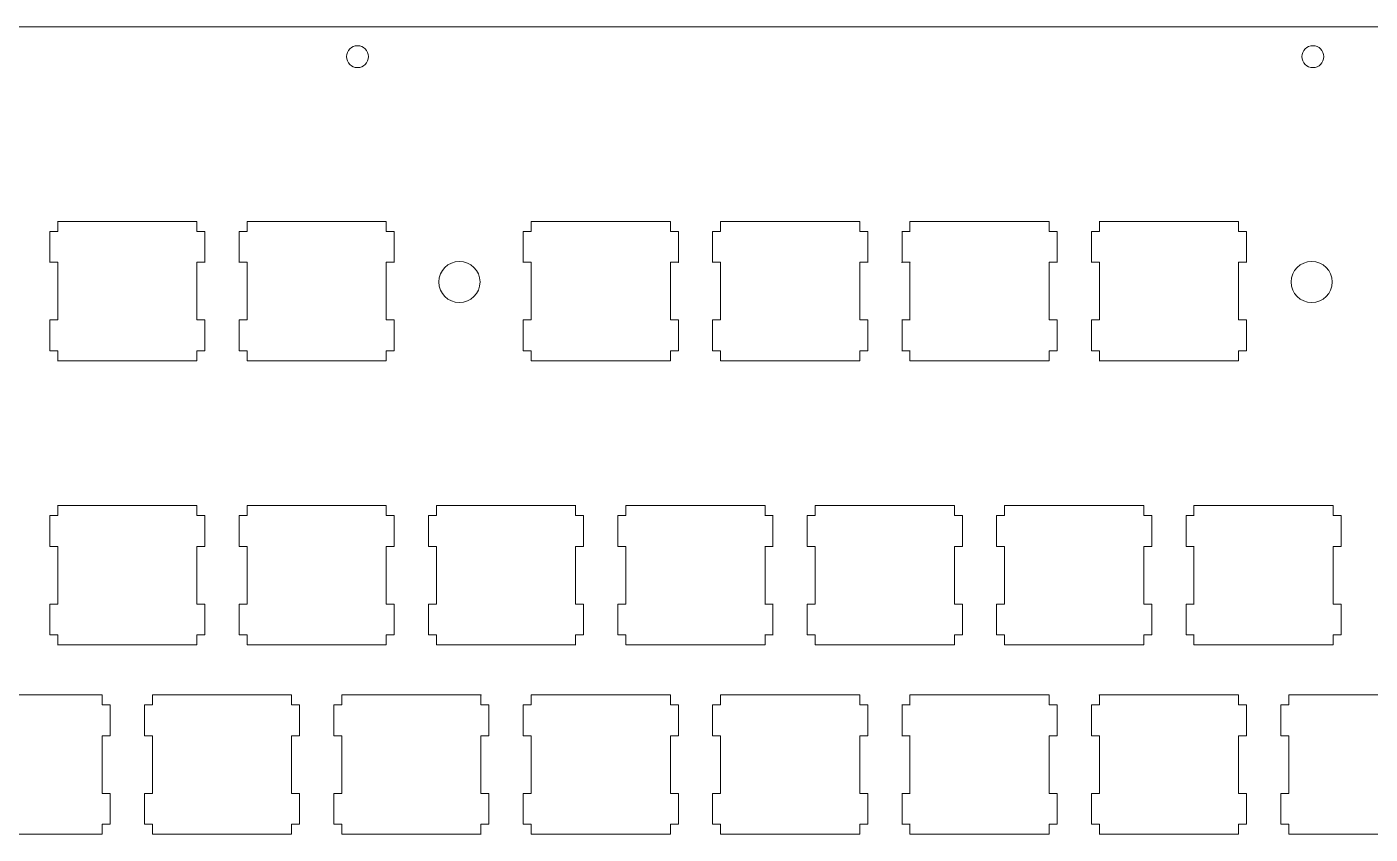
# Model space of a CAD drawing. Header units: millimetres. Extents: x 65 to 509, y 134 to 293.
# Drawn here: x 157.8 to 292.9, y 211.9 to 293.1 of the extents above; entities that cross this region are included whole.
import ezdxf

# ---------------------------------------------------------------- set-up
doc = ezdxf.new("R2010")
doc.units = ezdxf.units.MM

msp = doc.modelspace()

# ---------------------------------------------------------------- linework, layer by layer
at = {"color": 7, "linetype": 'Continuous', "lineweight": 18, "true_color": 0xffffff}
for p, q in [((426.37, 293.11), (84.94, 293.1)), ((160.89, 273.52), (174.89, 273.52)), ((160.89, 272.52), (160.89, 273.52)), ((174.89, 272.52), (174.89, 273.52)), ((179.94, 273.52), (193.94, 273.52)), ((179.94, 272.52), (179.94, 273.52)), ((193.94, 272.52), (193.94, 273.52)), ((208.52, 273.52), (222.52, 273.52)), ((208.52, 272.52), (208.52, 273.52)), ((222.52, 272.52), (222.52, 273.52)), ((227.57, 273.52), (241.57, 273.52)), ((227.57, 272.52), (227.57, 273.52)), ((241.57, 272.52), (241.57, 273.52)), ((246.62, 273.52), (260.62, 273.52)), ((246.62, 272.52), (246.62, 273.52)), ((260.62, 272.52), (260.62, 273.52)), ((265.67, 273.52), (279.67, 273.52)), ((265.67, 272.52), (265.67, 273.52)), ((279.67, 272.52), (279.67, 273.52)), ((160.09, 272.52), (160.89, 272.52)), ((160.09, 269.42), (160.09, 272.52)), ((174.89, 272.52), (175.69, 272.52)), ((175.69, 269.42), (175.69, 272.52)), ((179.14, 269.42), (179.14, 272.52)), ((179.14, 272.52), (179.94, 272.52)), ((193.94, 272.52), (194.74, 272.52)), ((194.74, 269.42), (194.74, 272.52)), ((207.72, 269.42), (207.72, 272.52)), ((207.72, 272.52), (208.52, 272.52)), ((222.52, 272.52), (223.32, 272.52)), ((223.32, 269.42), (223.32, 272.52)), ((226.77, 272.52), (227.57, 272.52)), ((226.77, 269.42), (226.77, 272.52)), ((241.57, 272.52), (242.37, 272.52)), ((242.37, 269.42), (242.37, 272.52)), ((245.82, 269.42), (245.82, 272.52)), ((245.82, 272.52), (246.62, 272.52)), ((260.62, 272.52), (261.42, 272.52)), ((261.42, 269.42), (261.42, 272.52)), ((264.87, 269.42), (264.87, 272.52)), ((264.87, 272.52), (265.67, 272.52)), ((279.67, 272.52), (280.47, 272.52)), ((280.47, 269.42), (280.47, 272.52)), ((160.09, 269.42), (160.89, 269.42)), ((160.89, 263.62), (160.89, 269.42)), ((174.89, 263.62), (174.89, 269.42)), ((174.89, 269.42), (175.69, 269.42)), ((179.14, 269.42), (179.94, 269.42)), ((179.94, 263.62), (179.94, 269.42)), ((193.94, 263.62), (193.94, 269.42)), ((193.94, 269.42), (194.74, 269.42)), ((207.72, 269.42), (208.52, 269.42)), ((208.52, 263.62), (208.52, 269.42)), ((222.52, 269.42), (223.32, 269.42)), ((222.52, 263.62), (222.52, 269.42)), ((226.77, 269.42), (227.57, 269.42)), ((227.57, 263.62), (227.57, 269.42)), ((241.57, 263.62), (241.57, 269.42)), ((241.57, 269.42), (242.37, 269.42)), ((245.82, 269.42), (246.62, 269.42)), ((246.62, 263.62), (246.62, 269.42)), ((260.62, 263.62), (260.62, 269.42)), ((260.62, 269.42), (261.42, 269.42)), ((264.87, 269.42), (265.67, 269.42)), ((265.67, 263.62), (265.67, 269.42)), ((279.67, 269.42), (280.47, 269.42)), ((279.67, 263.62), (279.67, 269.42)), ((160.09, 263.62), (160.89, 263.62)), ((160.09, 260.52), (160.09, 263.62)), ((174.89, 263.62), (175.69, 263.62)), ((175.69, 260.52), (175.69, 263.62)), ((179.14, 260.52), (179.14, 263.62)), ((179.14, 263.62), (179.94, 263.62)), ((193.94, 263.62), (194.74, 263.62)), ((194.74, 260.52), (194.74, 263.62)), ((207.72, 260.52), (207.72, 263.62)), ((207.72, 263.62), (208.52, 263.62)), ((222.52, 263.62), (223.32, 263.62)), ((223.32, 260.52), (223.32, 263.62)), ((226.77, 263.62), (227.57, 263.62)), ((226.77, 260.52), (226.77, 263.62)), ((241.57, 263.62), (242.37, 263.62)), ((242.37, 260.52), (242.37, 263.62)), ((245.82, 260.52), (245.82, 263.62)), ((245.82, 263.62), (246.62, 263.62)), ((260.62, 263.62), (261.42, 263.62)), ((261.42, 260.52), (261.42, 263.62)), ((264.87, 260.52), (264.87, 263.62)), ((264.87, 263.62), (265.67, 263.62)), ((279.67, 263.62), (280.47, 263.62)), ((280.47, 260.52), (280.47, 263.62)), ((160.09, 260.52), (160.89, 260.52)), ((160.89, 259.52), (160.89, 260.52)), ((160.89, 259.52), (174.89, 259.52)), ((174.89, 259.52), (174.89, 260.52)), ((174.89, 260.52), (175.69, 260.52)), ((179.14, 260.52), (179.94, 260.52)), ((179.94, 259.52), (179.94, 260.52)), ((179.94, 259.52), (193.94, 259.52)), ((193.94, 259.52), (193.94, 260.52)), ((193.94, 260.52), (194.74, 260.52)), ((207.72, 260.52), (208.52, 260.52)), ((208.52, 259.52), (208.52, 260.52)), ((208.52, 259.52), (222.52, 259.52)), ((222.52, 260.52), (223.32, 260.52)), ((222.52, 259.52), (222.52, 260.52)), ((226.77, 260.52), (227.57, 260.52)), ((227.57, 259.52), (227.57, 260.52)), ((227.57, 259.52), (241.57, 259.52)), ((241.57, 259.52), (241.57, 260.52)), ((241.57, 260.52), (242.37, 260.52)), ((245.82, 260.52), (246.62, 260.52)), ((246.62, 259.52), (246.62, 260.52)), ((246.62, 259.52), (260.62, 259.52)), ((260.62, 259.52), (260.62, 260.52)), ((260.62, 260.52), (261.42, 260.52)), ((264.87, 260.52), (265.67, 260.52)), ((265.67, 259.52), (265.67, 260.52)), ((265.67, 259.52), (279.67, 259.52)), ((279.67, 260.52), (280.47, 260.52)), ((279.67, 259.52), (279.67, 260.52)), ((160.89, 244.94), (174.89, 244.94)), ((160.89, 243.94), (160.89, 244.94)), ((174.89, 243.94), (174.89, 244.94)), ((179.94, 244.94), (193.94, 244.94)), ((179.94, 243.94), (179.94, 244.94)), ((193.94, 243.94), (193.94, 244.94)), ((198.99, 244.94), (212.99, 244.94)), ((198.99, 243.94), (198.99, 244.94)), ((212.99, 243.94), (212.99, 244.94)), ((218.04, 244.94), (232.04, 244.94)), ((218.04, 243.94), (218.04, 244.94)), ((232.04, 243.94), (232.04, 244.94)), ((237.09, 244.94), (251.09, 244.94)), ((237.09, 243.94), (237.09, 244.94)), ((251.09, 243.94), (251.09, 244.94)), ((256.14, 244.94), (270.14, 244.94)), ((256.14, 243.94), (256.14, 244.94)), ((270.14, 243.94), (270.14, 244.94)), ((275.19, 244.94), (289.19, 244.94)), ((275.19, 243.94), (275.19, 244.94)), ((289.19, 243.94), (289.19, 244.94)), ((160.09, 243.94), (160.89, 243.94)), ((160.09, 240.84), (160.09, 243.94)), ((174.89, 243.94), (175.69, 243.94)), ((175.69, 240.84), (175.69, 243.94)), ((179.14, 240.84), (179.14, 243.94)), ((179.14, 243.94), (179.94, 243.94)), ((193.94, 243.94), (194.74, 243.94)), ((194.74, 240.84), (194.74, 243.94)), ((198.19, 243.94), (198.99, 243.94)), ((198.19, 240.84), (198.19, 243.94)), ((212.99, 243.94), (213.79, 243.94)), ((213.79, 240.84), (213.79, 243.94)), ((217.24, 240.84), (217.24, 243.94)), ((217.24, 243.94), (218.04, 243.94)), ((232.04, 243.94), (232.84, 243.94)), ((232.84, 240.84), (232.84, 243.94)), ((236.29, 240.84), (236.29, 243.94)), ((236.29, 243.94), (237.09, 243.94)), ((251.09, 243.94), (251.89, 243.94)), ((251.89, 240.84), (251.89, 243.94)), ((255.34, 243.94), (256.14, 243.94)), ((255.34, 240.84), (255.34, 243.94)), ((270.14, 243.94), (270.94, 243.94)), ((270.94, 240.84), (270.94, 243.94)), ((274.39, 240.84), (274.39, 243.94)), ((274.39, 243.94), (275.19, 243.94)), ((289.19, 243.94), (289.99, 243.94)), ((289.99, 240.84), (289.99, 243.94)), ((160.09, 240.84), (160.89, 240.84)), ((160.89, 235.04), (160.89, 240.84)), ((174.89, 235.04), (174.89, 240.84)), ((174.89, 240.84), (175.69, 240.84)), ((179.14, 240.84), (179.94, 240.84)), ((179.94, 235.04), (179.94, 240.84)), ((193.94, 235.04), (193.94, 240.84)), ((193.94, 240.84), (194.74, 240.84)), ((198.19, 240.84), (198.99, 240.84)), ((198.99, 235.04), (198.99, 240.84)), ((212.99, 240.84), (213.79, 240.84)), ((212.99, 235.04), (212.99, 240.84)), ((217.24, 240.84), (218.04, 240.84)), ((218.04, 235.04), (218.04, 240.84)), ((232.04, 235.04), (232.04, 240.84)), ((232.04, 240.84), (232.84, 240.84)), ((236.29, 240.84), (237.09, 240.84)), ((237.09, 235.04), (237.09, 240.84)), ((251.09, 240.84), (251.89, 240.84)), ((251.09, 235.04), (251.09, 240.84)), ((255.34, 240.84), (256.14, 240.84)), ((256.14, 235.04), (256.14, 240.84)), ((270.14, 235.04), (270.14, 240.84)), ((270.14, 240.84), (270.94, 240.84)), ((274.39, 240.84), (275.19, 240.84)), ((275.19, 235.04), (275.19, 240.84)), ((289.19, 235.04), (289.19, 240.84)), ((289.19, 240.84), (289.99, 240.84)), ((160.09, 235.04), (160.89, 235.04)), ((160.09, 231.94), (160.09, 235.04)), ((174.89, 235.04), (175.69, 235.04)), ((175.69, 231.94), (175.69, 235.04)), ((179.14, 231.94), (179.14, 235.04)), ((179.14, 235.04), (179.94, 235.04)), ((193.94, 235.04), (194.74, 235.04)), ((194.74, 231.94), (194.74, 235.04)), ((198.19, 235.04), (198.99, 235.04)), ((198.19, 231.94), (198.19, 235.04)), ((212.99, 235.04), (213.79, 235.04)), ((213.79, 231.94), (213.79, 235.04)), ((217.24, 231.94), (217.24, 235.04)), ((217.24, 235.04), (218.04, 235.04)), ((232.04, 235.04), (232.84, 235.04)), ((232.84, 231.94), (232.84, 235.04)), ((236.29, 231.94), (236.29, 235.04)), ((236.29, 235.04), (237.09, 235.04)), ((251.09, 235.04), (251.89, 235.04)), ((251.89, 231.94), (251.89, 235.04)), ((255.34, 235.04), (256.14, 235.04)), ((255.34, 231.94), (255.34, 235.04)), ((270.14, 235.04), (270.94, 235.04)), ((270.94, 231.94), (270.94, 235.04)), ((274.39, 231.94), (274.39, 235.04)), ((274.39, 235.04), (275.19, 235.04)), ((289.19, 235.04), (289.99, 235.04)), ((289.99, 231.94), (289.99, 235.04)), ((160.09, 231.94), (160.89, 231.94)), ((160.89, 230.94), (160.89, 231.94)), ((174.89, 230.94), (174.89, 231.94)), ((174.89, 231.94), (175.69, 231.94)), ((179.14, 231.94), (179.94, 231.94)), ((179.94, 230.94), (179.94, 231.94)), ((193.94, 230.94), (193.94, 231.94)), ((193.94, 231.94), (194.74, 231.94)), ((198.19, 231.94), (198.99, 231.94)), ((198.99, 230.94), (198.99, 231.94)), ((212.99, 231.94), (213.79, 231.94)), ((212.99, 230.94), (212.99, 231.94)), ((217.24, 231.94), (218.04, 231.94)), ((218.04, 230.94), (218.04, 231.94)), ((232.04, 230.94), (232.04, 231.94)), ((232.04, 231.94), (232.84, 231.94)), ((236.29, 231.94), (237.09, 231.94)), ((237.09, 230.94), (237.09, 231.94)), ((251.09, 231.94), (251.89, 231.94)), ((251.09, 230.94), (251.09, 231.94)), ((255.34, 231.94), (256.14, 231.94)), ((256.14, 230.94), (256.14, 231.94)), ((270.14, 230.94), (270.14, 231.94)), ((270.14, 231.94), (270.94, 231.94)), ((274.39, 231.94), (275.19, 231.94)), ((275.19, 230.94), (275.19, 231.94)), ((289.19, 230.94), (289.19, 231.94)), ((289.19, 231.94), (289.99, 231.94)), ((160.89, 230.94), (174.89, 230.94)), ((179.94, 230.94), (193.94, 230.94)), ((198.99, 230.94), (212.99, 230.94)), ((218.04, 230.94), (232.04, 230.94)), ((237.09, 230.94), (251.09, 230.94)), ((256.14, 230.94), (270.14, 230.94)), ((275.19, 230.94), (289.19, 230.94)), ((151.37, 225.89), (165.37, 225.89)), ((165.37, 224.89), (165.37, 225.89)), ((170.42, 225.89), (184.42, 225.89)), ((170.42, 224.89), (170.42, 225.89)), ((184.42, 224.89), (184.42, 225.89)), ((189.47, 225.89), (203.47, 225.89)), ((189.47, 224.89), (189.47, 225.89)), ((203.47, 224.89), (203.47, 225.89)), ((208.52, 225.89), (222.52, 225.89)), ((208.52, 224.89), (208.52, 225.89)), ((222.52, 224.89), (222.52, 225.89)), ((227.57, 225.89), (241.57, 225.89)), ((227.57, 224.89), (227.57, 225.89)), ((241.57, 224.89), (241.57, 225.89)), ((246.62, 225.89), (260.62, 225.89)), ((246.62, 224.89), (246.62, 225.89)), ((260.62, 224.89), (260.62, 225.89)), ((265.67, 225.89), (279.67, 225.89)), ((265.67, 224.89), (265.67, 225.89)), ((279.67, 224.89), (279.67, 225.89)), ((284.72, 225.89), (298.72, 225.89)), ((284.72, 224.89), (284.72, 225.89)), ((165.37, 224.89), (166.17, 224.89)), ((166.17, 221.79), (166.17, 224.89)), ((169.62, 224.89), (170.42, 224.89)), ((169.62, 221.79), (169.62, 224.89)), ((184.42, 224.89), (185.22, 224.89)), ((185.22, 221.79), (185.22, 224.89)), ((188.67, 221.79), (188.67, 224.89)), ((188.67, 224.89), (189.47, 224.89)), ((203.47, 224.89), (204.27, 224.89)), ((204.27, 221.79), (204.27, 224.89)), ((207.72, 221.79), (207.72, 224.89)), ((207.72, 224.89), (208.52, 224.89)), ((222.52, 224.89), (223.32, 224.89)), ((223.32, 221.79), (223.32, 224.89)), ((226.77, 224.89), (227.57, 224.89)), ((226.77, 221.79), (226.77, 224.89)), ((241.57, 224.89), (242.37, 224.89)), ((242.37, 221.79), (242.37, 224.89)), ((245.82, 221.79), (245.82, 224.89)), ((245.82, 224.89), (246.62, 224.89)), ((260.62, 224.89), (261.42, 224.89)), ((261.42, 221.79), (261.42, 224.89)), ((264.87, 221.79), (264.87, 224.89)), ((264.87, 224.89), (265.67, 224.89)), ((279.67, 224.89), (280.47, 224.89)), ((280.47, 221.79), (280.47, 224.89)), ((283.92, 224.89), (284.72, 224.89)), ((283.92, 221.79), (283.92, 224.89)), ((165.37, 215.99), (165.37, 221.79)), ((165.37, 221.79), (166.17, 221.79)), ((169.62, 221.79), (170.42, 221.79)), ((170.42, 215.99), (170.42, 221.79)), ((184.42, 221.79), (185.22, 221.79)), ((184.42, 215.99), (184.42, 221.79)), ((188.67, 221.79), (189.47, 221.79)), ((189.47, 215.99), (189.47, 221.79)), ((203.47, 215.99), (203.47, 221.79)), ((203.47, 221.79), (204.27, 221.79)), ((207.72, 221.79), (208.52, 221.79)), ((208.52, 215.99), (208.52, 221.79)), ((222.52, 221.79), (223.32, 221.79)), ((222.52, 215.99), (222.52, 221.79)), ((226.77, 221.79), (227.57, 221.79)), ((227.57, 215.99), (227.57, 221.79)), ((241.57, 215.99), (241.57, 221.79)), ((241.57, 221.79), (242.37, 221.79)), ((245.82, 221.79), (246.62, 221.79)), ((246.62, 215.99), (246.62, 221.79)), ((260.62, 215.99), (260.62, 221.79)), ((260.62, 221.79), (261.42, 221.79)), ((264.87, 221.79), (265.67, 221.79)), ((265.67, 215.99), (265.67, 221.79)), ((279.67, 221.79), (280.47, 221.79)), ((279.67, 215.99), (279.67, 221.79)), ((283.92, 221.79), (284.72, 221.79)), ((284.72, 215.99), (284.72, 221.79)), ((165.37, 215.99), (166.17, 215.99)), ((166.17, 212.89), (166.17, 215.99)), ((169.62, 215.99), (170.42, 215.99)), ((169.62, 212.89), (169.62, 215.99)), ((184.42, 215.99), (185.22, 215.99)), ((185.22, 212.89), (185.22, 215.99)), ((188.67, 212.89), (188.67, 215.99)), ((188.67, 215.99), (189.47, 215.99)), ((203.47, 215.99), (204.27, 215.99)), ((204.27, 212.89), (204.27, 215.99)), ((207.72, 212.89), (207.72, 215.99)), ((207.72, 215.99), (208.52, 215.99)), ((222.52, 215.99), (223.32, 215.99)), ((223.32, 212.89), (223.32, 215.99)), ((226.77, 215.99), (227.57, 215.99)), ((226.77, 212.89), (226.77, 215.99)), ((241.57, 215.99), (242.37, 215.99)), ((242.37, 212.89), (242.37, 215.99)), ((245.82, 212.89), (245.82, 215.99)), ((245.82, 215.99), (246.62, 215.99)), ((260.62, 215.99), (261.42, 215.99)), ((261.42, 212.89), (261.42, 215.99)), ((264.87, 212.89), (264.87, 215.99)), ((264.87, 215.99), (265.67, 215.99)), ((279.67, 215.99), (280.47, 215.99)), ((280.47, 212.89), (280.47, 215.99)), ((283.92, 215.99), (284.72, 215.99)), ((283.92, 212.89), (283.92, 215.99)), ((165.37, 211.89), (165.37, 212.89)), ((165.37, 212.89), (166.17, 212.89)), ((169.62, 212.89), (170.42, 212.89)), ((170.42, 211.89), (170.42, 212.89)), ((184.42, 212.89), (185.22, 212.89)), ((184.42, 211.89), (184.42, 212.89)), ((188.67, 212.89), (189.47, 212.89)), ((189.47, 211.89), (189.47, 212.89)), ((203.47, 211.89), (203.47, 212.89)), ((203.47, 212.89), (204.27, 212.89)), ((207.72, 212.89), (208.52, 212.89)), ((208.52, 211.89), (208.52, 212.89)), ((222.52, 212.89), (223.32, 212.89)), ((222.52, 211.89), (222.52, 212.89)), ((226.77, 212.89), (227.57, 212.89)), ((227.57, 211.89), (227.57, 212.89)), ((241.57, 211.89), (241.57, 212.89)), ((241.57, 212.89), (242.37, 212.89)), ((245.82, 212.89), (246.62, 212.89)), ((246.62, 211.89), (246.62, 212.89)), ((260.62, 211.89), (260.62, 212.89)), ((260.62, 212.89), (261.42, 212.89)), ((264.87, 212.89), (265.67, 212.89)), ((265.67, 211.89), (265.67, 212.89)), ((279.67, 212.89), (280.47, 212.89)), ((279.67, 211.89), (279.67, 212.89)), ((283.92, 212.89), (284.72, 212.89)), ((284.72, 211.89), (284.72, 212.89)), ((151.37, 211.89), (165.37, 211.89)), ((170.42, 211.89), (184.42, 211.89)), ((189.47, 211.89), (203.47, 211.89)), ((208.52, 211.89), (222.52, 211.89)), ((227.57, 211.89), (241.57, 211.89)), ((246.62, 211.89), (260.62, 211.89)), ((265.67, 211.89), (279.67, 211.89)), ((284.72, 211.89), (298.72, 211.89))]:
    msp.add_line(p, q, dxfattribs=at)
for centre, radius in [((191.05, 290.11), 1.1), ((287.15, 290.11), 1.1), ((160.89, 273.52), 0.00318), ((160.89, 273.52), 0.00318), ((174.89, 273.52), 0.00317), ((174.89, 273.52), 0.00317), ((179.94, 273.52), 0.00318), ((179.94, 273.52), 0.00318), ((193.94, 273.52), 0.00317), ((193.94, 273.52), 0.00317), ((208.52, 273.52), 0.00317), ((208.52, 273.52), 0.00317), ((222.52, 273.52), 0.00318), ((222.52, 273.52), 0.00318), ((227.57, 273.52), 0.00318), ((227.57, 273.52), 0.00318), ((241.57, 273.52), 0.00318), ((241.57, 273.52), 0.00318), ((246.62, 273.52), 0.00318), ((246.62, 273.52), 0.00318), ((260.62, 273.52), 0.00318), ((260.62, 273.52), 0.00318), ((265.67, 273.52), 0.00317), ((265.67, 273.52), 0.00317), ((279.67, 273.52), 0.00318), ((279.67, 273.52), 0.00318), ((160.09, 272.52), 0.00317), ((160.09, 272.52), 0.00317), ((160.89, 272.52), 0.00318), ((160.89, 272.52), 0.00318), ((174.89, 272.52), 0.00317), ((174.89, 272.52), 0.00317), ((175.69, 272.52), 0.00317), ((175.69, 272.52), 0.00317), ((179.14, 272.52), 0.00317), ((179.14, 272.52), 0.00317), ((179.94, 272.52), 0.00318), ((179.94, 272.52), 0.00318), ((193.94, 272.52), 0.00317), ((193.94, 272.52), 0.00317), ((194.74, 272.52), 0.00317), ((194.74, 272.52), 0.00317), ((207.72, 272.52), 0.00317), ((207.72, 272.52), 0.00317), ((208.52, 272.52), 0.00317), ((208.52, 272.52), 0.00317), ((222.52, 272.52), 0.00318), ((222.52, 272.52), 0.00318), ((223.32, 272.52), 0.00318), ((223.32, 272.52), 0.00318), ((226.77, 272.52), 0.00318), ((226.77, 272.52), 0.00318), ((227.57, 272.52), 0.00318), ((227.57, 272.52), 0.00318), ((241.57, 272.52), 0.00318), ((241.57, 272.52), 0.00318), ((242.37, 272.52), 0.00318), ((242.37, 272.52), 0.00318), ((245.82, 272.52), 0.00318), ((245.82, 272.52), 0.00318), ((246.62, 272.52), 0.00318), ((246.62, 272.52), 0.00318), ((260.62, 272.52), 0.00318), ((260.62, 272.52), 0.00318), ((261.42, 272.52), 0.00318), ((261.42, 272.52), 0.00318), ((264.87, 272.52), 0.00317), ((264.87, 272.52), 0.00317), ((265.67, 272.52), 0.00317), ((265.67, 272.52), 0.00317), ((279.67, 272.52), 0.00318), ((279.67, 272.52), 0.00318), ((280.47, 272.52), 0.00318), ((280.47, 272.52), 0.00318), ((160.09, 269.42), 0.00317), ((160.09, 269.42), 0.00317), ((160.89, 269.42), 0.00318), ((160.89, 269.42), 0.00318), ((174.89, 269.42), 0.00317), ((174.89, 269.42), 0.00317), ((175.69, 269.42), 0.00317), ((175.69, 269.42), 0.00317), ((179.14, 269.42), 0.00317), ((179.14, 269.42), 0.00317), ((179.94, 269.42), 0.00318), ((179.94, 269.42), 0.00318), ((193.94, 269.42), 0.00317), ((193.94, 269.42), 0.00317), ((194.74, 269.42), 0.00317), ((194.74, 269.42), 0.00317), ((201.3, 267.44), 2.07), ((207.72, 269.42), 0.00317), ((207.72, 269.42), 0.00317), ((208.52, 269.42), 0.00317), ((208.52, 269.42), 0.00317), ((222.52, 269.42), 0.00318), ((222.52, 269.42), 0.00318), ((223.32, 269.42), 0.00318), ((223.32, 269.42), 0.00318), ((226.77, 269.42), 0.00318), ((226.77, 269.42), 0.00318), ((227.57, 269.42), 0.00318), ((227.57, 269.42), 0.00318), ((241.57, 269.42), 0.00318), ((241.57, 269.42), 0.00318), ((242.37, 269.42), 0.00318), ((242.37, 269.42), 0.00318), ((245.82, 269.42), 0.00318), ((245.82, 269.42), 0.00318), ((246.62, 269.42), 0.00318), ((246.62, 269.42), 0.00318), ((260.62, 269.42), 0.00318), ((260.62, 269.42), 0.00318), ((261.42, 269.42), 0.00318), ((261.42, 269.42), 0.00318), ((264.87, 269.42), 0.00317), ((264.87, 269.42), 0.00317), ((265.67, 269.42), 0.00317), ((265.67, 269.42), 0.00317), ((279.67, 269.42), 0.00318), ((279.67, 269.42), 0.00318), ((280.47, 269.42), 0.00318), ((280.47, 269.42), 0.00318), ((287.03, 267.44), 2.07), ((160.09, 263.62), 0.00317), ((160.09, 263.62), 0.00317), ((160.89, 263.62), 0.00318), ((160.89, 263.62), 0.00318), ((174.89, 263.62), 0.00317), ((174.89, 263.62), 0.00317), ((175.69, 263.62), 0.00317), ((175.69, 263.62), 0.00317), ((179.14, 263.62), 0.00317), ((179.14, 263.62), 0.00317), ((179.94, 263.62), 0.00318), ((179.94, 263.62), 0.00318), ((193.94, 263.62), 0.00317), ((193.94, 263.62), 0.00317), ((194.74, 263.62), 0.00317), ((194.74, 263.62), 0.00317), ((207.72, 263.62), 0.00317), ((207.72, 263.62), 0.00317), ((208.52, 263.62), 0.00317), ((208.52, 263.62), 0.00317), ((222.52, 263.62), 0.00318), ((222.52, 263.62), 0.00318), ((223.32, 263.62), 0.00318), ((223.32, 263.62), 0.00318), ((226.77, 263.62), 0.00318), ((226.77, 263.62), 0.00318), ((227.57, 263.62), 0.00318), ((227.57, 263.62), 0.00318), ((241.57, 263.62), 0.00318), ((241.57, 263.62), 0.00318), ((242.37, 263.62), 0.00318), ((242.37, 263.62), 0.00318), ((245.82, 263.62), 0.00318), ((245.82, 263.62), 0.00318), ((246.62, 263.62), 0.00318), ((246.62, 263.62), 0.00318), ((260.62, 263.62), 0.00318), ((260.62, 263.62), 0.00318), ((261.42, 263.62), 0.00318), ((261.42, 263.62), 0.00318), ((264.87, 263.62), 0.00317), ((264.87, 263.62), 0.00317), ((265.67, 263.62), 0.00317), ((265.67, 263.62), 0.00317), ((279.67, 263.62), 0.00318), ((279.67, 263.62), 0.00318), ((280.47, 263.62), 0.00318), ((280.47, 263.62), 0.00318), ((160.09, 260.52), 0.00317), ((160.09, 260.52), 0.00317), ((160.89, 260.52), 0.00318), ((160.89, 260.52), 0.00318), ((160.89, 259.52), 0.00318), ((160.89, 259.52), 0.00318), ((174.89, 260.52), 0.00317), ((174.89, 260.52), 0.00317), ((174.89, 259.52), 0.00317), ((174.89, 259.52), 0.00317), ((175.69, 260.52), 0.00317), ((175.69, 260.52), 0.00317), ((179.14, 260.52), 0.00317), ((179.14, 260.52), 0.00317), ((179.94, 260.52), 0.00318), ((179.94, 260.52), 0.00318), ((179.94, 259.52), 0.00318), ((179.94, 259.52), 0.00318), ((193.94, 260.52), 0.00317), ((193.94, 260.52), 0.00317), ((193.94, 259.52), 0.00317), ((193.94, 259.52), 0.00317), ((194.74, 260.52), 0.00317), ((194.74, 260.52), 0.00317), ((207.72, 260.52), 0.00317), ((207.72, 260.52), 0.00317), ((208.52, 260.52), 0.00317), ((208.52, 260.52), 0.00317), ((208.52, 259.52), 0.00317), ((208.52, 259.52), 0.00317), ((222.52, 260.52), 0.00318), ((222.52, 260.52), 0.00318), ((222.52, 259.52), 0.00318), ((222.52, 259.52), 0.00318), ((223.32, 260.52), 0.00318), ((223.32, 260.52), 0.00318), ((226.77, 260.52), 0.00318), ((226.77, 260.52), 0.00318), ((227.57, 260.52), 0.00318), ((227.57, 260.52), 0.00318), ((227.57, 259.52), 0.00318), ((227.57, 259.52), 0.00318), ((241.57, 260.52), 0.00318), ((241.57, 260.52), 0.00318), ((241.57, 259.52), 0.00318), ((241.57, 259.52), 0.00318), ((242.37, 260.52), 0.00318), ((242.37, 260.52), 0.00318), ((245.82, 260.52), 0.00318), ((245.82, 260.52), 0.00318), ((246.62, 260.52), 0.00318), ((246.62, 260.52), 0.00318), ((246.62, 259.52), 0.00318), ((246.62, 259.52), 0.00318), ((260.62, 260.52), 0.00318), ((260.62, 260.52), 0.00318), ((260.62, 259.52), 0.00318), ((260.62, 259.52), 0.00318), ((261.42, 260.52), 0.00318), ((261.42, 260.52), 0.00318), ((264.87, 260.52), 0.00317), ((264.87, 260.52), 0.00317), ((265.67, 260.52), 0.00317), ((265.67, 260.52), 0.00317), ((265.67, 259.52), 0.00317), ((265.67, 259.52), 0.00317), ((279.67, 260.52), 0.00318), ((279.67, 260.52), 0.00318), ((279.67, 259.52), 0.00318), ((279.67, 259.52), 0.00318), ((280.47, 260.52), 0.00318), ((280.47, 260.52), 0.00318), ((160.89, 244.94), 0.00318), ((160.89, 244.94), 0.00318), ((174.89, 244.94), 0.00317), ((174.89, 244.94), 0.00317), ((179.94, 244.94), 0.00318), ((179.94, 244.94), 0.00318), ((193.94, 244.94), 0.00317), ((193.94, 244.94), 0.00317), ((198.99, 244.94), 0.00317), ((198.99, 244.94), 0.00317), ((212.99, 244.94), 0.00317), ((212.99, 244.94), 0.00317), ((218.04, 244.94), 0.00318), ((218.04, 244.94), 0.00318), ((232.04, 244.94), 0.00318), ((232.04, 244.94), 0.00318), ((237.09, 244.94), 0.00318), ((237.09, 244.94), 0.00318), ((251.09, 244.94), 0.00318), ((251.09, 244.94), 0.00318), ((256.14, 244.94), 0.00318), ((256.14, 244.94), 0.00318), ((270.14, 244.94), 0.00318), ((270.14, 244.94), 0.00318), ((275.19, 244.94), 0.00318), ((275.19, 244.94), 0.00318), ((289.19, 244.94), 0.00318), ((289.19, 244.94), 0.00318), ((160.09, 243.94), 0.00317), ((160.09, 243.94), 0.00317), ((160.89, 243.94), 0.00318), ((160.89, 243.94), 0.00318), ((174.89, 243.94), 0.00317), ((174.89, 243.94), 0.00317), ((175.69, 243.94), 0.00317), ((175.69, 243.94), 0.00317), ((179.14, 243.94), 0.00317), ((179.14, 243.94), 0.00317), ((179.94, 243.94), 0.00318), ((179.94, 243.94), 0.00318), ((193.94, 243.94), 0.00317), ((193.94, 243.94), 0.00317), ((194.74, 243.94), 0.00317), ((194.74, 243.94), 0.00317), ((198.19, 243.94), 0.00317), ((198.19, 243.94), 0.00317), ((198.99, 243.94), 0.00317), ((198.99, 243.94), 0.00317), ((212.99, 243.94), 0.00317), ((212.99, 243.94), 0.00317), ((213.79, 243.94), 0.00317), ((213.79, 243.94), 0.00317), ((217.24, 243.94), 0.00318), ((217.24, 243.94), 0.00318), ((218.04, 243.94), 0.00318), ((218.04, 243.94), 0.00318), ((232.04, 243.94), 0.00318), ((232.04, 243.94), 0.00318), ((232.84, 243.94), 0.00318), ((232.84, 243.94), 0.00318), ((236.29, 243.94), 0.00318), ((236.29, 243.94), 0.00318), ((237.09, 243.94), 0.00318), ((237.09, 243.94), 0.00318), ((251.09, 243.94), 0.00318), ((251.09, 243.94), 0.00318), ((251.89, 243.94), 0.00318), ((251.89, 243.94), 0.00318), ((255.34, 243.94), 0.00318), ((255.34, 243.94), 0.00318), ((256.14, 243.94), 0.00318), ((256.14, 243.94), 0.00318), ((270.14, 243.94), 0.00318), ((270.14, 243.94), 0.00318), ((270.94, 243.94), 0.00317), ((270.94, 243.94), 0.00317), ((274.39, 243.94), 0.00318), ((274.39, 243.94), 0.00318), ((275.19, 243.94), 0.00318), ((275.19, 243.94), 0.00318), ((289.19, 243.94), 0.00318), ((289.19, 243.94), 0.00318), ((289.99, 243.94), 0.00318), ((289.99, 243.94), 0.00318), ((160.09, 240.84), 0.00317), ((160.09, 240.84), 0.00317), ((160.89, 240.84), 0.00318), ((160.89, 240.84), 0.00318), ((174.89, 240.84), 0.00317), ((174.89, 240.84), 0.00317), ((175.69, 240.84), 0.00317), ((175.69, 240.84), 0.00317), ((179.14, 240.84), 0.00317), ((179.14, 240.84), 0.00317), ((179.94, 240.84), 0.00318), ((179.94, 240.84), 0.00318), ((193.94, 240.84), 0.00317), ((193.94, 240.84), 0.00317), ((194.74, 240.84), 0.00317), ((194.74, 240.84), 0.00317), ((198.19, 240.84), 0.00317), ((198.19, 240.84), 0.00317), ((198.99, 240.84), 0.00317), ((198.99, 240.84), 0.00317), ((212.99, 240.84), 0.00317), ((212.99, 240.84), 0.00317), ((213.79, 240.84), 0.00317), ((213.79, 240.84), 0.00317), ((217.24, 240.84), 0.00318), ((217.24, 240.84), 0.00318), ((218.04, 240.84), 0.00318), ((218.04, 240.84), 0.00318), ((232.04, 240.84), 0.00318), ((232.04, 240.84), 0.00318), ((232.84, 240.84), 0.00318), ((232.84, 240.84), 0.00318), ((236.29, 240.84), 0.00318), ((236.29, 240.84), 0.00318), ((237.09, 240.84), 0.00318), ((237.09, 240.84), 0.00318), ((251.09, 240.84), 0.00318), ((251.09, 240.84), 0.00318), ((251.89, 240.84), 0.00318), ((251.89, 240.84), 0.00318), ((255.34, 240.84), 0.00318), ((255.34, 240.84), 0.00318), ((256.14, 240.84), 0.00318), ((256.14, 240.84), 0.00318), ((270.14, 240.84), 0.00318), ((270.14, 240.84), 0.00318), ((270.94, 240.84), 0.00317), ((270.94, 240.84), 0.00317), ((274.39, 240.84), 0.00318), ((274.39, 240.84), 0.00318), ((275.19, 240.84), 0.00318), ((275.19, 240.84), 0.00318), ((289.19, 240.84), 0.00318), ((289.19, 240.84), 0.00318), ((289.99, 240.84), 0.00318), ((289.99, 240.84), 0.00318), ((160.09, 235.04), 0.00317), ((160.09, 235.04), 0.00317), ((160.89, 235.04), 0.00318), ((160.89, 235.04), 0.00318), ((174.89, 235.04), 0.00317), ((174.89, 235.04), 0.00317), ((175.69, 235.04), 0.00317), ((175.69, 235.04), 0.00317), ((179.14, 235.04), 0.00317), ((179.14, 235.04), 0.00317), ((179.94, 235.04), 0.00318), ((179.94, 235.04), 0.00318), ((193.94, 235.04), 0.00317), ((193.94, 235.04), 0.00317), ((194.74, 235.04), 0.00317), ((194.74, 235.04), 0.00317), ((198.19, 235.04), 0.00317), ((198.19, 235.04), 0.00317), ((198.99, 235.04), 0.00317), ((198.99, 235.04), 0.00317), ((212.99, 235.04), 0.00317), ((212.99, 235.04), 0.00317), ((213.79, 235.04), 0.00317), ((213.79, 235.04), 0.00317), ((217.24, 235.04), 0.00318), ((217.24, 235.04), 0.00318), ((218.04, 235.04), 0.00318), ((218.04, 235.04), 0.00318), ((232.04, 235.04), 0.00318), ((232.04, 235.04), 0.00318), ((232.84, 235.04), 0.00318), ((232.84, 235.04), 0.00318), ((236.29, 235.04), 0.00318), ((236.29, 235.04), 0.00318), ((237.09, 235.04), 0.00318), ((237.09, 235.04), 0.00318), ((251.09, 235.04), 0.00318), ((251.09, 235.04), 0.00318), ((251.89, 235.04), 0.00318), ((251.89, 235.04), 0.00318), ((255.34, 235.04), 0.00318), ((255.34, 235.04), 0.00318), ((256.14, 235.04), 0.00318), ((256.14, 235.04), 0.00318), ((270.14, 235.04), 0.00318), ((270.14, 235.04), 0.00318), ((270.94, 235.04), 0.00317), ((270.94, 235.04), 0.00317), ((274.39, 235.04), 0.00318), ((274.39, 235.04), 0.00318), ((275.19, 235.04), 0.00318), ((275.19, 235.04), 0.00318), ((289.19, 235.04), 0.00318), ((289.19, 235.04), 0.00318), ((289.99, 235.04), 0.00318), ((289.99, 235.04), 0.00318), ((160.09, 231.94), 0.00317), ((160.09, 231.94), 0.00317), ((160.89, 231.94), 0.00318), ((160.89, 231.94), 0.00318), ((174.89, 231.94), 0.00317), ((174.89, 231.94), 0.00317), ((175.69, 231.94), 0.00317), ((175.69, 231.94), 0.00317), ((179.14, 231.94), 0.00317), ((179.14, 231.94), 0.00317), ((179.94, 231.94), 0.00318), ((179.94, 231.94), 0.00318), ((193.94, 231.94), 0.00317), ((193.94, 231.94), 0.00317), ((194.74, 231.94), 0.00317), ((194.74, 231.94), 0.00317), ((198.19, 231.94), 0.00317), ((198.19, 231.94), 0.00317), ((198.99, 231.94), 0.00317), ((198.99, 231.94), 0.00317), ((212.99, 231.94), 0.00317), ((212.99, 231.94), 0.00317), ((213.79, 231.94), 0.00317), ((213.79, 231.94), 0.00317), ((217.24, 231.94), 0.00318), ((217.24, 231.94), 0.00318), ((218.04, 231.94), 0.00318), ((218.04, 231.94), 0.00318), ((232.04, 231.94), 0.00318), ((232.04, 231.94), 0.00318), ((232.84, 231.94), 0.00318), ((232.84, 231.94), 0.00318), ((236.29, 231.94), 0.00318), ((236.29, 231.94), 0.00318), ((237.09, 231.94), 0.00318), ((237.09, 231.94), 0.00318), ((251.09, 231.94), 0.00318), ((251.09, 231.94), 0.00318), ((251.89, 231.94), 0.00318), ((251.89, 231.94), 0.00318), ((255.34, 231.94), 0.00318), ((255.34, 231.94), 0.00318), ((256.14, 231.94), 0.00318), ((256.14, 231.94), 0.00318), ((270.14, 231.94), 0.00318), ((270.14, 231.94), 0.00318), ((270.94, 231.94), 0.00317), ((270.94, 231.94), 0.00317), ((274.39, 231.94), 0.00318), ((274.39, 231.94), 0.00318), ((275.19, 231.94), 0.00318), ((275.19, 231.94), 0.00318), ((289.19, 231.94), 0.00318), ((289.19, 231.94), 0.00318), ((289.99, 231.94), 0.00318), ((289.99, 231.94), 0.00318), ((160.89, 230.94), 0.00318), ((160.89, 230.94), 0.00318), ((174.89, 230.94), 0.00317), ((174.89, 230.94), 0.00317), ((179.94, 230.94), 0.00318), ((179.94, 230.94), 0.00318), ((193.94, 230.94), 0.00317), ((193.94, 230.94), 0.00317), ((198.99, 230.94), 0.00317), ((198.99, 230.94), 0.00317), ((212.99, 230.94), 0.00317), ((212.99, 230.94), 0.00317), ((218.04, 230.94), 0.00318), ((218.04, 230.94), 0.00318), ((232.04, 230.94), 0.00318), ((232.04, 230.94), 0.00318), ((237.09, 230.94), 0.00318), ((237.09, 230.94), 0.00318), ((251.09, 230.94), 0.00318), ((251.09, 230.94), 0.00318), ((256.14, 230.94), 0.00318), ((256.14, 230.94), 0.00318), ((270.14, 230.94), 0.00318), ((270.14, 230.94), 0.00318), ((275.19, 230.94), 0.00318), ((275.19, 230.94), 0.00318), ((289.19, 230.94), 0.00318), ((289.19, 230.94), 0.00318), ((165.37, 225.89), 0.00317), ((165.37, 225.89), 0.00317), ((170.42, 225.89), 0.00317), ((170.42, 225.89), 0.00317), ((184.42, 225.89), 0.00317), ((184.42, 225.89), 0.00317), ((189.47, 225.89), 0.00317), ((189.47, 225.89), 0.00317), ((203.47, 225.89), 0.00317), ((203.47, 225.89), 0.00317), ((208.52, 225.89), 0.00317), ((208.52, 225.89), 0.00317), ((222.52, 225.89), 0.00318), ((222.52, 225.89), 0.00318), ((227.57, 225.89), 0.00318), ((227.57, 225.89), 0.00318), ((241.57, 225.89), 0.00318), ((241.57, 225.89), 0.00318), ((246.62, 225.89), 0.00318), ((246.62, 225.89), 0.00318), ((260.62, 225.89), 0.00318), ((260.62, 225.89), 0.00318), ((265.67, 225.89), 0.00317), ((265.67, 225.89), 0.00317), ((279.67, 225.89), 0.00318), ((279.67, 225.89), 0.00318), ((284.72, 225.89), 0.00317), ((284.72, 225.89), 0.00317), ((165.37, 224.89), 0.00317), ((165.37, 224.89), 0.00317), ((166.17, 224.89), 0.00317), ((166.17, 224.89), 0.00317), ((169.62, 224.89), 0.00317), ((169.62, 224.89), 0.00317), ((170.42, 224.89), 0.00317), ((170.42, 224.89), 0.00317), ((184.42, 224.89), 0.00317), ((184.42, 224.89), 0.00317), ((185.22, 224.89), 0.00317), ((185.22, 224.89), 0.00317), ((188.67, 224.89), 0.00317), ((188.67, 224.89), 0.00317), ((189.47, 224.89), 0.00317), ((189.47, 224.89), 0.00317), ((203.47, 224.89), 0.00317), ((203.47, 224.89), 0.00317), ((204.27, 224.89), 0.00317), ((204.27, 224.89), 0.00317), ((207.72, 224.89), 0.00317), ((207.72, 224.89), 0.00317), ((208.52, 224.89), 0.00317), ((208.52, 224.89), 0.00317), ((222.52, 224.89), 0.00318), ((222.52, 224.89), 0.00318), ((223.32, 224.89), 0.00318), ((223.32, 224.89), 0.00318), ((226.77, 224.89), 0.00318), ((226.77, 224.89), 0.00318), ((227.57, 224.89), 0.00318), ((227.57, 224.89), 0.00318), ((241.57, 224.89), 0.00318), ((241.57, 224.89), 0.00318), ((242.37, 224.89), 0.00318), ((242.37, 224.89), 0.00318), ((245.82, 224.89), 0.00318), ((245.82, 224.89), 0.00318), ((246.62, 224.89), 0.00318), ((246.62, 224.89), 0.00318), ((260.62, 224.89), 0.00318), ((260.62, 224.89), 0.00318), ((261.42, 224.89), 0.00318), ((261.42, 224.89), 0.00318), ((264.87, 224.89), 0.00317), ((264.87, 224.89), 0.00317), ((265.67, 224.89), 0.00317), ((265.67, 224.89), 0.00317), ((279.67, 224.89), 0.00318), ((279.67, 224.89), 0.00318), ((280.47, 224.89), 0.00318), ((280.47, 224.89), 0.00318), ((283.92, 224.89), 0.00318), ((283.92, 224.89), 0.00318), ((284.72, 224.89), 0.00317), ((284.72, 224.89), 0.00317), ((165.37, 221.79), 0.00317), ((165.37, 221.79), 0.00317), ((166.17, 221.79), 0.00317), ((166.17, 221.79), 0.00317), ((169.62, 221.79), 0.00317), ((169.62, 221.79), 0.00317), ((170.42, 221.79), 0.00317), ((170.42, 221.79), 0.00317), ((184.42, 221.79), 0.00317), ((184.42, 221.79), 0.00317), ((185.22, 221.79), 0.00317), ((185.22, 221.79), 0.00317), ((188.67, 221.79), 0.00317), ((188.67, 221.79), 0.00317), ((189.47, 221.79), 0.00317), ((189.47, 221.79), 0.00317), ((203.47, 221.79), 0.00317), ((203.47, 221.79), 0.00317), ((204.27, 221.79), 0.00317), ((204.27, 221.79), 0.00317), ((207.72, 221.79), 0.00317), ((207.72, 221.79), 0.00317), ((208.52, 221.79), 0.00317), ((208.52, 221.79), 0.00317), ((222.52, 221.79), 0.00318), ((222.52, 221.79), 0.00318), ((223.32, 221.79), 0.00318), ((223.32, 221.79), 0.00318), ((226.77, 221.79), 0.00318), ((226.77, 221.79), 0.00318), ((227.57, 221.79), 0.00318), ((227.57, 221.79), 0.00318), ((241.57, 221.79), 0.00318), ((241.57, 221.79), 0.00318), ((242.37, 221.79), 0.00318), ((242.37, 221.79), 0.00318), ((245.82, 221.79), 0.00318), ((245.82, 221.79), 0.00318), ((246.62, 221.79), 0.00318), ((246.62, 221.79), 0.00318), ((260.62, 221.79), 0.00318), ((260.62, 221.79), 0.00318), ((261.42, 221.79), 0.00318), ((261.42, 221.79), 0.00318), ((264.87, 221.79), 0.00317), ((264.87, 221.79), 0.00317), ((265.67, 221.79), 0.00317), ((265.67, 221.79), 0.00317), ((279.67, 221.79), 0.00318), ((279.67, 221.79), 0.00318), ((280.47, 221.79), 0.00318), ((280.47, 221.79), 0.00318), ((283.92, 221.79), 0.00318), ((283.92, 221.79), 0.00318), ((284.72, 221.79), 0.00317), ((284.72, 221.79), 0.00317), ((165.37, 215.99), 0.00317), ((165.37, 215.99), 0.00317), ((166.17, 215.99), 0.00317), ((166.17, 215.99), 0.00317), ((169.62, 215.99), 0.00317), ((169.62, 215.99), 0.00317), ((170.42, 215.99), 0.00317), ((170.42, 215.99), 0.00317), ((184.42, 215.99), 0.00317), ((184.42, 215.99), 0.00317), ((185.22, 215.99), 0.00317), ((185.22, 215.99), 0.00317), ((188.67, 215.99), 0.00317), ((188.67, 215.99), 0.00317), ((189.47, 215.99), 0.00317), ((189.47, 215.99), 0.00317), ((203.47, 215.99), 0.00317), ((203.47, 215.99), 0.00317), ((204.27, 215.99), 0.00317), ((204.27, 215.99), 0.00317), ((207.72, 215.99), 0.00317), ((207.72, 215.99), 0.00317), ((208.52, 215.99), 0.00317), ((208.52, 215.99), 0.00317), ((222.52, 215.99), 0.00318), ((222.52, 215.99), 0.00318), ((223.32, 215.99), 0.00318), ((223.32, 215.99), 0.00318), ((226.77, 215.99), 0.00318), ((226.77, 215.99), 0.00318), ((227.57, 215.99), 0.00318), ((227.57, 215.99), 0.00318), ((241.57, 215.99), 0.00318), ((241.57, 215.99), 0.00318), ((242.37, 215.99), 0.00318), ((242.37, 215.99), 0.00318), ((245.82, 215.99), 0.00318), ((245.82, 215.99), 0.00318), ((246.62, 215.99), 0.00318), ((246.62, 215.99), 0.00318), ((260.62, 215.99), 0.00318), ((260.62, 215.99), 0.00318), ((261.42, 215.99), 0.00318), ((261.42, 215.99), 0.00318), ((264.87, 215.99), 0.00317), ((264.87, 215.99), 0.00317), ((265.67, 215.99), 0.00317), ((265.67, 215.99), 0.00317), ((279.67, 215.99), 0.00318), ((279.67, 215.99), 0.00318), ((280.47, 215.99), 0.00318), ((280.47, 215.99), 0.00318), ((283.92, 215.99), 0.00318), ((283.92, 215.99), 0.00318), ((284.72, 215.99), 0.00317), ((284.72, 215.99), 0.00317), ((165.37, 212.89), 0.00317), ((165.37, 212.89), 0.00317), ((166.17, 212.89), 0.00317), ((166.17, 212.89), 0.00317), ((169.62, 212.89), 0.00317), ((169.62, 212.89), 0.00317), ((170.42, 212.89), 0.00317), ((170.42, 212.89), 0.00317), ((184.42, 212.89), 0.00317), ((184.42, 212.89), 0.00317), ((185.22, 212.89), 0.00317), ((185.22, 212.89), 0.00317), ((188.67, 212.89), 0.00317), ((188.67, 212.89), 0.00317), ((189.47, 212.89), 0.00317), ((189.47, 212.89), 0.00317), ((203.47, 212.89), 0.00317), ((203.47, 212.89), 0.00317), ((204.27, 212.89), 0.00317), ((204.27, 212.89), 0.00317), ((207.72, 212.89), 0.00317), ((207.72, 212.89), 0.00317), ((208.52, 212.89), 0.00317), ((208.52, 212.89), 0.00317), ((222.52, 212.89), 0.00318), ((222.52, 212.89), 0.00318), ((223.32, 212.89), 0.00318), ((223.32, 212.89), 0.00318), ((226.77, 212.89), 0.00318), ((226.77, 212.89), 0.00318), ((227.57, 212.89), 0.00318), ((227.57, 212.89), 0.00318), ((241.57, 212.89), 0.00318), ((241.57, 212.89), 0.00318), ((242.37, 212.89), 0.00318), ((242.37, 212.89), 0.00318), ((245.82, 212.89), 0.00318), ((245.82, 212.89), 0.00318), ((246.62, 212.89), 0.00318), ((246.62, 212.89), 0.00318), ((260.62, 212.89), 0.00318), ((260.62, 212.89), 0.00318), ((261.42, 212.89), 0.00318), ((261.42, 212.89), 0.00318), ((264.87, 212.89), 0.00317), ((264.87, 212.89), 0.00317), ((265.67, 212.89), 0.00317), ((265.67, 212.89), 0.00317), ((279.67, 212.89), 0.00318), ((279.67, 212.89), 0.00318), ((280.47, 212.89), 0.00318), ((280.47, 212.89), 0.00318), ((283.92, 212.89), 0.00318), ((283.92, 212.89), 0.00318), ((284.72, 212.89), 0.00317), ((284.72, 212.89), 0.00317), ((165.37, 211.89), 0.00317), ((165.37, 211.89), 0.00317), ((170.42, 211.89), 0.00317), ((170.42, 211.89), 0.00317), ((184.42, 211.89), 0.00317), ((184.42, 211.89), 0.00317), ((189.47, 211.89), 0.00317), ((189.47, 211.89), 0.00317), ((203.47, 211.89), 0.00317), ((203.47, 211.89), 0.00317), ((208.52, 211.89), 0.00317), ((208.52, 211.89), 0.00317), ((222.52, 211.89), 0.00318), ((222.52, 211.89), 0.00318), ((227.57, 211.89), 0.00318), ((227.57, 211.89), 0.00318), ((241.57, 211.89), 0.00318), ((241.57, 211.89), 0.00318), ((246.62, 211.89), 0.00318), ((246.62, 211.89), 0.00318), ((260.62, 211.89), 0.00318), ((260.62, 211.89), 0.00318), ((265.67, 211.89), 0.00317), ((265.67, 211.89), 0.00317), ((279.67, 211.89), 0.00318), ((279.67, 211.89), 0.00318), ((284.72, 211.89), 0.00317), ((284.72, 211.89), 0.00317)]:
    msp.add_circle(centre, radius, dxfattribs=at)

doc.saveas('drawing.dxf')
